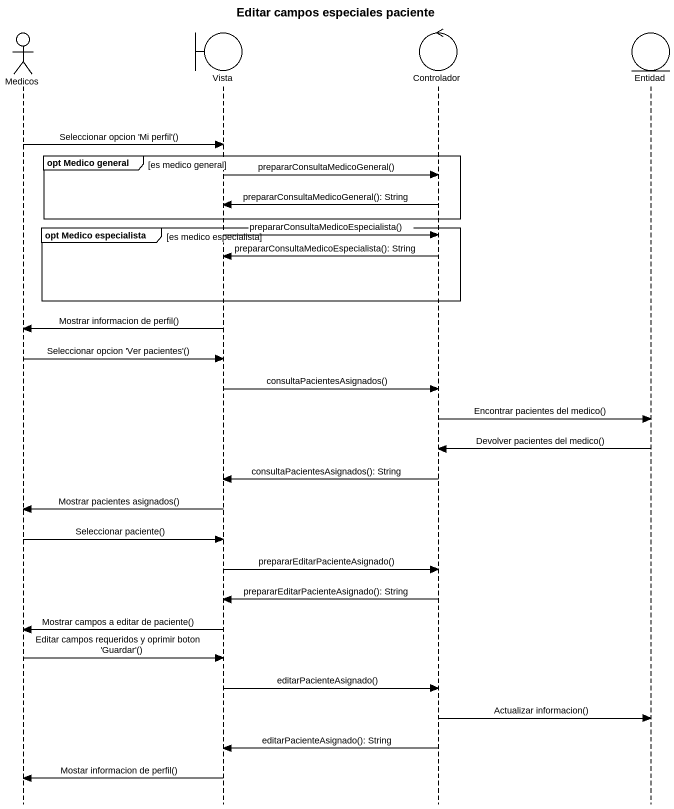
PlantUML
@startuml
title Editar campos especiales paciente
hide footbox
actor Medicos
boundary Vista
control Controlador
entity Entidad

Medicos -> Vista : Seleccionar opcion 'Mi perfil'()
group opt Medico general [es medico general]
  Vista -> Controlador : prepararConsultaMedicoGeneral()
  Controlador -> Vista : prepararConsultaMedicoGeneral(): String
end
group opt Medico especialista [es medico especialista]
  Vista -> Controlador : prepararConsultaMedicoEspecialista()
  Controlador -> Vista : prepararConsultaMedicoEspecialista(): String
end
Vista -> Medicos : Mostrar informacion de perfil()
Medicos -> Vista : Seleccionar opcion 'Ver pacientes'()
Vista -> Controlador : consultaPacientesAsignados()
Controlador -> Entidad : Encontrar pacientes del medico()
Entidad -> Controlador : Devolver pacientes del medico()
Controlador -> Vista : consultaPacientesAsignados(): String
Vista -> Medicos : Mostrar pacientes asignados()
Medicos -> Vista : Seleccionar paciente()
Vista -> Controlador : prepararEditarPacienteAsignado()
Controlador -> Vista : prepararEditarPacienteAsignado(): String
Vista -> Medicos : Mostrar campos a editar de paciente()
Medicos -> Vista : Editar campos requeridos y oprimir boton 'Guardar'()
Vista -> Controlador : editarPacienteAsignado()
Controlador -> Entidad : Actualizar informacion()
Controlador -> Vista : editarPacienteAsignado(): String
Vista -> Medicos : Mostar informacion de perfil()
@enduml
